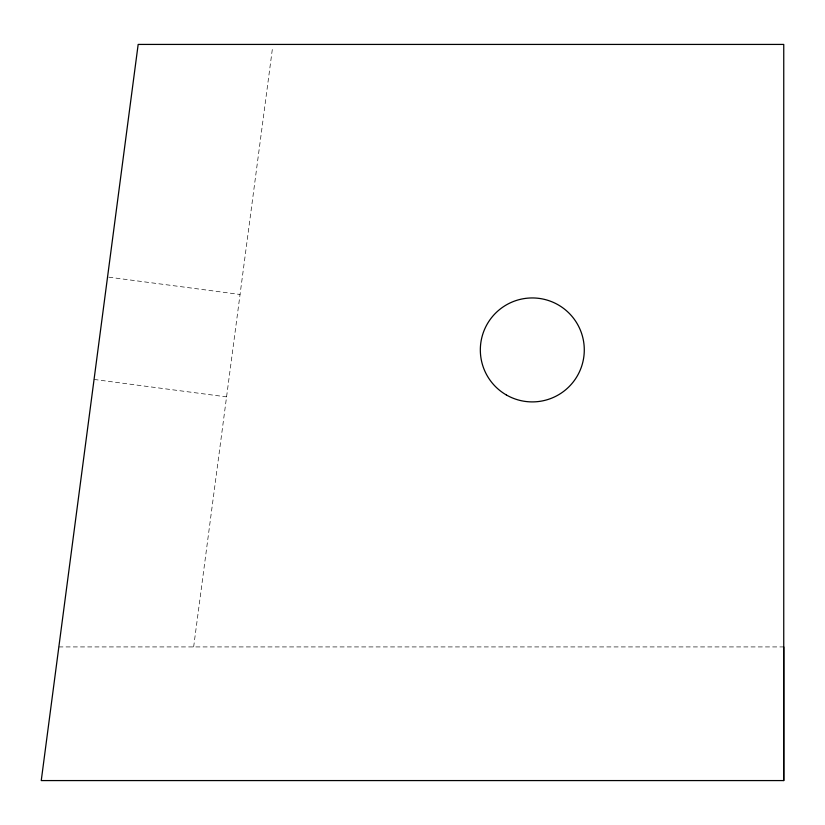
<?xml version="1.0" encoding="UTF-8"?>
<svg xmlns="http://www.w3.org/2000/svg" width="825" height="825" viewBox="0 0 825 825"><rect width="100%" height="100%" fill="white"/><g stroke="black" fill="none" stroke-linecap="round" stroke-linejoin="round"><path stroke-width="0.62" stroke-dasharray="4.12 3.09" d="M193.648 646.924L272.632 46.984M58.843 646.924L783.75 646.924M108.817 277.179L240.054 294.463M94.06 379.448L226.566 396.887"/><path stroke-width="1.24" d="M783.75 780.574L783.75 44.426L138.167 44.426L41.25 780.574L783.75 780.574L783.75 646.924M506.323 394.938A51.975 51.975 0 0 0 584.286 349.924A51.975 51.975 0 0 0 506.323 304.91A51.975 51.975 0 0 0 506.323 394.938"/></g></svg>
